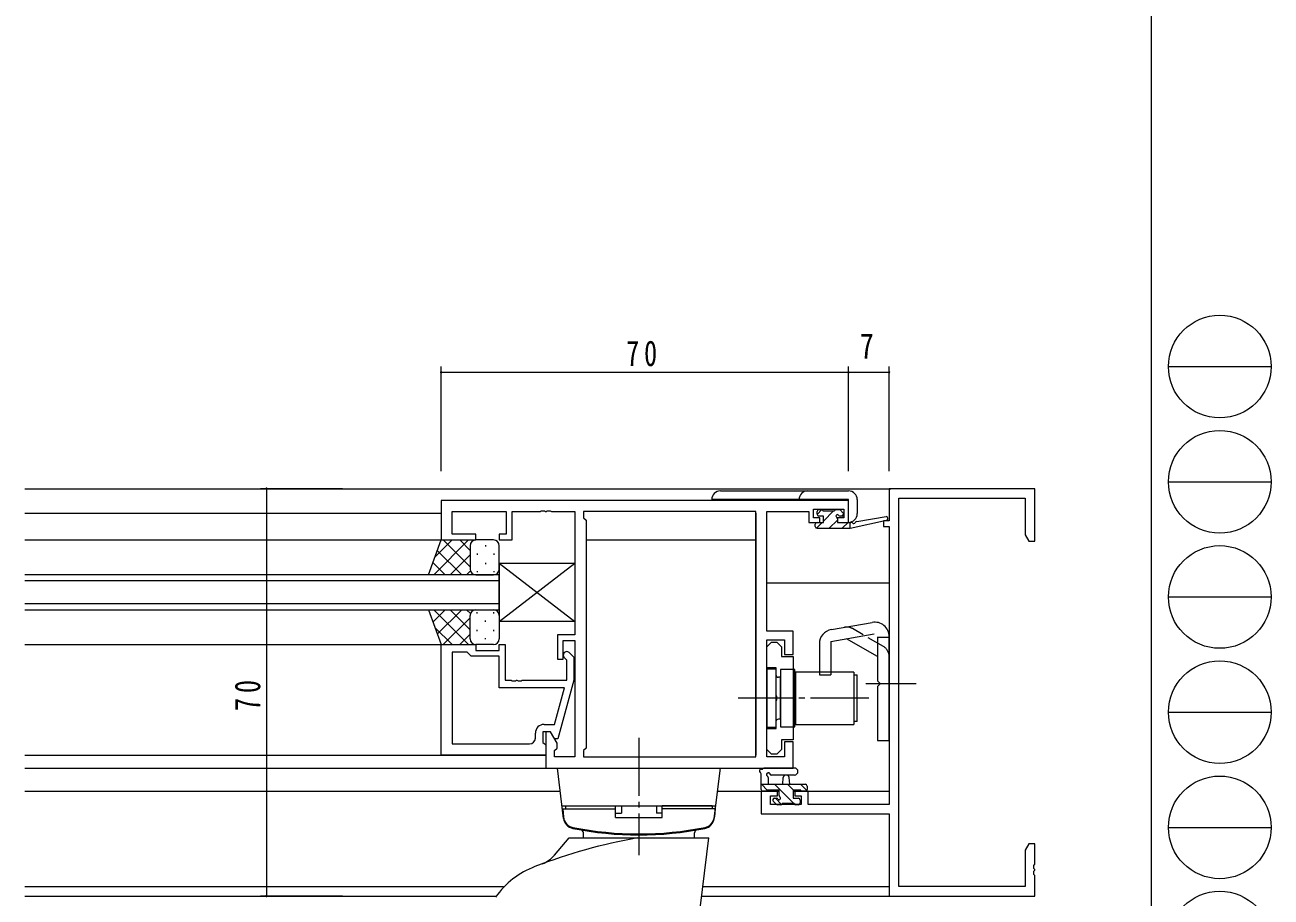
# Model space of a CAD drawing. Units: millimetres on the paper. Extents: x -397 to 397, y -282 to 282.
# Drawn here: x 182.6 to 396.7, y -149.9 to 0 of the extents above; entities that cross this region are included whole.
import ezdxf
from ezdxf.enums import TextEntityAlignment as Align

# ---------------------------------------------------------------- set-up
doc = ezdxf.new("R2010")
doc.units = ezdxf.units.MM
doc.linetypes.add('USER2', pattern=[13, 10, -1, 1, -1])
doc.linetypes.add('USER4', pattern=[4, 3, -1])
for name, color, linetype, lineweight in [('0-1_YKK_ZWAK', 7, 'Continuous', 18), ('0-3_YKK_11', 7, 'Continuous', 18), ('0-4_YKK_12', 2, 'Continuous', 18), ('0-5_YKK_13', 4, 'Continuous', 18), ('0-7_YKK_D', 6, 'Continuous', 18)]:
    doc.layers.add(name, color=color, linetype=linetype, lineweight=lineweight)
doc.styles.add('ＭＳ ゴシック', font='')
doc.styles.get('ＭＳ ゴシック').set_extended_font_data('MS Gothic')

msp = doc.modelspace()

# ---------------------------------------------------------------- linework, layer by layer
at = {"layer": '0-1_YKK_ZWAK'}
for p, q in [((376.092, 279.3), (376.092, -245.7)), ((379.068, -58.716), (396.708, -58.716)), ((379.068, -78.512), (396.708, -78.512)), ((379.068, -98.308), (396.708, -98.308)), ((379.068, -118.104), (396.708, -118.104)), ((379.068, -137.9), (396.708, -137.9))]:
    msp.add_line(p, q, dxfattribs=at)
for centre in [(387.888, -58.716), (387.888, -78.512), (387.888, -98.308), (387.888, -118.104), (387.888, -137.9), (387.888, -157.696)]:
    msp.add_circle(centre, 8.82, dxfattribs=at)
at = {"layer": '0-3_YKK_11'}
for p, q in [((356.092, -79.7), (331.092, -79.7)), ((332.722, -81.33), (354.462, -81.33)), ((332.722, -148.07), (332.722, -81.33)), ((324.092, -81.7), (254.092, -81.7)), ((256.022, -83.63), (265.292, -83.63)), ((277.092, -83.63), (277.092, -104.8)), ((308.162, -83.63), (278.592, -83.63)), ((279.022, -85.13), (279.022, -124.27)), ((308.162, -125.77), (308.162, -83.63)), ((308.162, -125.77), (308.162, -83.63)), ((331.092, -86.2), (331.092, -133.97)), ((277.092, -104.8), (274.092, -104.8)), ((274.092, -104.8), (274.092, -109)), ((314.592, -108.2), (314.592, -104.2)), ((254.092, -125.5), (254.092, -106.5)), ((277.092, -105.8), (277.092, -125.77)), ((310.092, -125.77), (310.092, -105.7)), ((256.022, -107.8), (256.022, -123.57)), ((256.022, -107.8), (256.022, -123.57)), ((264.092, -108.5), (259.292, -108.5)), ((260.092, -107.5), (264.092, -107.5)), ((314.592, -108.524), (314.592, -122.874)), ((276.892, -112.597), (274.185, -122.7)), ((311.692, -120.899), (311.692, -116.158)), ((270.292, -122.57), (270.292, -121.7)), ((256.022, -123.57), (269.292, -123.57)), ((272.092, -125.5), (254.092, -125.5)), ((278.592, -125.77), (308.162, -125.77)), ((272.092, -127.7), (314.592, -127.7)), ((309.092, -131.7), (309.092, -135.6)), ((311.892, -131.7), (309.092, -131.7)), ((331.092, -133.97), (317.192, -133.97)), ((309.092, -135.6), (331.092, -135.6)), ((331.092, -135.6), (331.092, -149.7)), ((331.092, -149.7), (356.092, -149.7)), ((354.462, -148.07), (332.722, -148.07))]:
    msp.add_line(p, q, dxfattribs=at)
for points in [[(331.092, -79.7), (331.092, -85.2), (330.092, -85.2), (330.092, -86.2), (331.092, -86.2)], [(354.462, -81.33), (354.462, -87.609), (355.092, -88.7), (356.092, -88.7), (356.092, -79.7)], [(254.092, -81.7), (254.092, -88.5), (260.092, -88.5), (260.092, -87.5), (256.022, -87.5), (256.022, -83.63)], [(310.092, -83.63), (317.292, -83.63), (317.292, -84.43), (317.292, -85.5), (319.192, -85.5), (319.192, -84.7), (318.092, -84.7), (318.092, -83.2), (323.292, -83.2), (323.292, -84.7), (322.192, -84.7), (322.192, -85.5), (324.092, -85.5), (324.092, -81.7)], [(265.292, -83.63), (265.292, -87.5), (264.092, -87.5), (264.092, -88.5), (266.292, -88.5), (266.292, -83.63), (271.134, -83.63), (271.317, -83.51), (271.867, -83.51), (272.05, -83.63), (272.134, -83.63), (272.317, -83.51), (272.867, -83.51), (273.05, -83.63), (277.092, -83.63)], [(278.592, -83.63), (278.592, -84.7), (279.022, -85.13)], [(314.592, -104.2), (310.092, -104.2), (310.092, -83.63)], [(254.092, -106.5), (260.092, -106.5), (260.092, -107.5)], [(264.092, -107.5), (264.092, -106.5), (265.092, -106.5), (265.092, -112.6), (266.134, -112.6), (266.317, -112.72), (266.867, -112.72), (267.05, -112.6), (267.134, -112.6), (267.317, -112.72), (267.867, -112.72), (268.05, -112.6), (275.692, -112.6), (275.692, -109.149), (275.268, -108.724)], [(274.092, -109), (275.092, -109), (275.092, -105.8), (277.092, -105.8)], [(310.092, -105.7), (313.092, -105.7), (313.092, -108.2), (314.592, -108.2)], [(311.692, -116.158), (311.812, -115.974), (311.812, -115.424), (311.692, -115.241), (311.692, -110.499), (310.092, -110.499), (310.092, -106.899), (310.892, -106.099), (311.792, -106.099), (312.592, -106.899), (312.592, -108.524), (314.592, -108.524)], [(259.292, -108.5), (258.792, -108), (258.592, -107.8), (256.022, -107.8)], [(271.792, -120.2), (273.612, -120.2), (275.3, -113.9), (264.092, -113.9), (264.092, -108.5)], [(276.116, -107.876), (276.892, -108.651), (276.892, -112.597)], [(274.185, -122.7), (273.585, -122.7), (272.892, -121.5), (271.592, -121.5), (271.592, -123.3), (271.792, -123.5), (272.092, -123.8), (272.092, -125.5)], [(277.092, -125.77), (273.592, -125.77), (273.592, -124.7), (274.022, -124.27), (274.022, -123.457), (272.892, -121.5), (272.092, -121.5), (272.092, -127.7)], [(314.592, -122.874), (312.592, -122.874), (312.592, -124.499), (311.792, -125.299), (310.892, -125.299), (310.092, -124.499), (310.092, -120.899), (311.692, -120.899)], [(314.592, -127.7), (314.592, -123.2), (313.092, -123.2), (313.092, -125.77), (310.092, -125.77)], [(279.022, -124.27), (278.592, -124.7), (278.592, -125.77)], [(317.192, -133.97), (317.192, -131.7), (314.892, -131.7), (314.892, -132.5), (315.992, -132.5), (315.992, -133.97), (310.722, -133.97), (310.722, -132.5), (311.892, -132.5), (311.892, -131.7)], [(356.092, -149.7), (356.092, -146.158), (355.972, -145.975), (355.972, -145.425), (356.092, -145.242), (356.092, -145.158), (355.972, -144.975), (355.972, -144.425), (356.092, -144.242), (356.092, -140.7), (355.092, -140.7), (354.462, -141.791), (354.462, -148.07)]]:
    msp.add_lwpolyline(points, dxfattribs=at)
for centre, radius, start, end in [((275.692, -108.3), 0.6, 44.99999, 225.00001), ((271.792, -121.7), 1.5, 90.00001, 179.99999), ((269.292, -122.57), 1, 270.00001, 359.99999)]:
    msp.add_arc(centre, radius, start, end, dxfattribs=at)
at = {"layer": '0-4_YKK_12'}
for p, q in [((182.592, -79.7), (331.392, -79.7)), ((182.592, -83.9), (254.092, -83.9)), ((308.162, -83.9), (308.162, -125.47)), ((182.592, -88.5), (254.472, -88.501)), ((279.022, -88.5), (308.162, -88.5)), ((264.093, -94.501), (182.592, -94.501)), ((182.592, -95.501), (264.093, -95.501)), ((264.093, -100.501), (264.093, -94.501)), ((310.092, -95.9), (331.092, -95.9)), ((264.093, -99.501), (182.592, -99.501)), ((182.592, -100.501), (264.093, -100.501)), ((182.592, -106.5), (254.092, -106.5)), ((182.592, -125.5), (272.092, -125.5)), ((182.592, -127.7), (272.392, -127.7)), ((182.592, -131.7), (274.581, -131.7)), ((301.599, -131.7), (312.192, -131.7)), ((314.592, -131.7), (331.092, -131.7)), ((330.592, -135.601), (330.592, -135.6)), ((182.592, -148.07), (264.821, -148.07)), ((182.592, -149.7), (263.572, -149.7)), ((298.862, -149.7), (331.392, -149.7)), ((299.062, -148.07), (331.092, -148.07))]:
    msp.add_line(p, q, dxfattribs=at)
at = {"layer": '0-5_YKK_13'}
for p, q in [((302.094, -80.08), (324.094, -80.08)), ((324.094, -81.58), (300.594, -81.58)), ((319.503, -83.3), (318.694, -84.109)), ((318.994, -83.3), (319.494, -83.3)), ((319.694, -83.5), (321.694, -83.5)), ((321.548, -83.5), (319.794, -85.254)), ((321.894, -83.3), (322.494, -83.3)), ((322.706, -83.388), (323.206, -83.888)), ((324.094, -85.48), (324.094, -81.58)), ((325.594, -81.58), (325.594, -83.98)), ((319.548, -85.5), (318.574, -86.475)), ((318.694, -84.1), (318.694, -83.6)), ((318.694, -85.5), (319.794, -85.5)), ((322.194, -85.099), (320.793, -86.5)), ((322.994, -84.4), (322.655, -84.4)), ((323.281, -84.012), (322.893, -84.4)), ((324.039, -85.5), (323.039, -86.5)), ((324.392, -86.5), (330.658, -85.093)), ((324.392, -85.5), (324.479, -85.486)), ((324.392, -86.5), (324.392, -85.5)), ((325.505, -85.32), (330.544, -84.504)), ((318.394, -86.2), (318.394, -85.8)), ((318.694, -86.5), (324.392, -86.5)), ((251.949, -94.501), (254.092, -88.501)), ((258.824, -88.501), (252.824, -94.501)), ((255.995, -88.501), (253.034, -91.461)), ((254.092, -88.501), (260.092, -88.501)), ((259.092, -93.121), (254.472, -88.501)), ((259.092, -90.292), (257.3, -88.501)), ((259.092, -89.501), (259.092, -93.101)), ((259.092, -89.901), (259.092, -93.501)), ((263.092, -88.501), (260.092, -88.501)), ((261.728, -89.421), (261.728, -89.621)), ((264.092, -93.501), (264.092, -89.501)), ((257.643, -94.501), (253.447, -90.305)), ((259.092, -91.061), (255.652, -94.501)), ((260.313, -90.836), (260.313, -91.036)), ((263.143, -90.836), (263.143, -91.036)), ((254.815, -94.501), (252.703, -92.389)), ((259.148, -93.832), (258.48, -94.501)), ((260.313, -93.866), (260.313, -94.066)), ((261.728, -92.451), (261.728, -92.651)), ((263.143, -93.866), (263.143, -94.066)), ((264.092, -102.5), (277.092, -92.5)), ((264.092, -92.5), (277.092, -102.5)), ((264.092, -92.5), (264.092, -102.5)), ((264.092, -92.5), (277.092, -92.5)), ((260.092, -94.501), (251.949, -94.501)), ((260.092, -94.501), (263.092, -94.501)), ((251.949, -100.501), (260.092, -100.501)), ((251.949, -100.501), (254.092, -106.501)), ((254.815, -100.501), (252.703, -102.612)), ((258.824, -106.501), (252.824, -100.501)), ((257.643, -100.501), (253.447, -104.696)), ((259.092, -103.94), (255.652, -100.501)), ((259.149, -101.169), (258.48, -100.501)), ((260.092, -100.501), (263.092, -100.501)), ((259.092, -101.88), (254.472, -106.501)), ((259.092, -105.101), (259.092, -101.501)), ((259.092, -105.501), (259.092, -101.901)), ((260.313, -101.136), (260.313, -100.936)), ((261.728, -102.551), (261.728, -102.351)), ((263.143, -101.136), (263.143, -100.936)), ((264.092, -101.501), (264.092, -105.501)), ((321.158, -103.908), (328.158, -102.673)), ((255.995, -106.501), (253.034, -103.54)), ((259.092, -104.709), (257.3, -106.501)), ((260.313, -104.166), (260.313, -103.966)), ((263.143, -104.166), (263.143, -103.966)), ((321.092, -105.95), (328.505, -104.643)), ((254.092, -106.501), (260.092, -106.501)), ((263.092, -106.501), (260.092, -106.501)), ((261.728, -105.581), (261.728, -105.381)), ((321.092, -105.95), (321.092, -111.7)), ((329.092, -108.539), (323.784, -105.475)), ((329.092, -105.135), (329.092, -112.7)), ((329.092, -105.2), (331.092, -105.2)), ((331.092, -122.95), (331.092, -105.135)), ((311.592, -110.7), (310.092, -110.7)), ((310.092, -110.7), (310.092, -120.7)), ((311.592, -110.7), (311.592, -120.7)), ((324.992, -111.2), (324.992, -120.2)), ((312.392, -112.1), (312.092, -112.1)), ((312.392, -119.3), (312.392, -112.1)), ((314.992, -112.7), (314.892, -112.7)), ((325.592, -119.7), (325.592, -111.7)), ((329.492, -113.1), (329.092, -112.7)), ((329.492, -113.3), (329.092, -113.7)), ((329.492, -113.1), (329.492, -113.3)), ((329.092, -113.7), (329.092, -122.95)), ((312.392, -119.3), (312.092, -119.3)), ((310.092, -120.7), (311.592, -120.7)), ((314.992, -120.2), (324.992, -120.2)), ((329.092, -122.95), (331.092, -122.95)), ((275.153, -136.358), (274.09, -127.7)), ((274.09, -127.7), (302.09, -127.7)), ((301.027, -136.358), (302.09, -127.7)), ((314.82, -127.7), (309.657, -127.7)), ((309.092, -131.4), (309.092, -128.72)), ((309.092, -130.5), (316.692, -130.5)), ((310.185, -131.55), (309.135, -130.5)), ((310.292, -129.32), (310.292, -130.5)), ((314.82, -128.9), (310.859, -128.903)), ((314.68, -133.8), (311.38, -130.5)), ((312.792, -130.5), (312.894, -129.356)), ((314.625, -131.5), (313.625, -130.5)), ((313.992, -130.5), (313.89, -129.356)), ((316.94, -131.569), (315.87, -130.5)), ((309.992, -131.7), (309.392, -131.7)), ((316.692, -131.7), (316.092, -131.7)), ((316.992, -130.8), (316.992, -131.4)), ((274.888, -134.2), (301.292, -134.2)), ((274.99, -134.7), (275.114, -136.116)), ((274.99, -134.7), (284.09, -134.7)), ((275.49, -134.2), (275.49, -134.7)), ((275.49, -134.2), (284.09, -134.2)), ((284.09, -136.2), (284.09, -134.2)), ((285.09, -134.2), (285.09, -135.467)), ((291.09, -134.2), (291.09, -135.467)), ((292.09, -136.2), (292.09, -134.2)), ((300.69, -134.2), (292.09, -134.2)), ((301.19, -134.7), (292.09, -134.7)), ((300.69, -134.2), (300.69, -134.7)), ((301.19, -134.7), (301.066, -136.116)), ((311.68, -133.912), (311.18, -133.412)), ((311.392, -132.9), (311.731, -132.9)), ((312.602, -133.967), (311.535, -132.9)), ((312.492, -134), (311.892, -134)), ((314.792, -133.8), (312.692, -133.8)), ((315.492, -134), (314.992, -134)), ((315.792, -133.2), (315.792, -133.7)), ((284.09, -135.467), (285.09, -135.467)), ((284.09, -136.2), (292.09, -136.2)), ((292.09, -135.467), (291.09, -135.467)), ((278.555, -139.7), (278.539, -138.818)), ((297.625, -139.7), (297.64, -138.818)), ((273.59, -142.679), (276.09, -139.7)), ((276.09, -139.7), (300.09, -139.7)), ((297.791, -158.426), (300.09, -139.7))]:
    msp.add_line(p, q, dxfattribs=at)
at = {"layer": '0-5_YKK_13', "linetype": 'USER4'}
for p, q in [((330.092, -106.807), (324.784, -103.743)), ((325.092, -112.7), (324.992, -112.7)), ((325.092, -118.7), (324.992, -118.7))]:
    msp.add_line(p, q, dxfattribs=at)
at = {"layer": '0-5_YKK_13', "linetype": 'USER2'}
for p, q in [((327.092, -113.2), (335.722, -113.2)), ((327.592, -115.699), (305.162, -115.699)), ((288.09, -122.5), (288.09, -142.7))]:
    msp.add_line(p, q, dxfattribs=at)
at = {"layer": '0-5_YKK_13'}
for points in [[(319.794, -85.5), (319.794, -84.4), (318.994, -84.4)], [(322.194, -84.861), (322.194, -85.5), (324.392, -85.5)], [(277.092, -92.5), (277.092, -102.5), (264.092, -102.5)], [(319.092, -106.37), (319.092, -111.7), (321.092, -111.7)], [(324.992, -111.2), (314.992, -111.2), (314.992, -120.2)], [(314.992, -118.7), (314.892, -118.7), (314.892, -112.7)], [(325.592, -119.7), (325.092, -119.7), (325.092, -111.7), (325.592, -111.7)], [(312.192, -132.439), (312.192, -131.5), (310.192, -131.5)], [(315.892, -131.5), (314.592, -131.5), (314.592, -132.9), (315.492, -132.9)]]:
    msp.add_lwpolyline(points, dxfattribs=at)
msp.add_lwpolyline([(312.392, -110.75), (312.392, -120.65), (314.892, -120.65), (314.892, -110.75)], close=True, dxfattribs=at)
for centre, radius, start, end in [((302.094, -81.58), 1.5, 90, 180), ((317.094, -81.58), 1.5, 90, 180), ((324.094, -81.58), 1.5, 0, 90), ((318.994, -83.6), 0.3, 90, 180), ((319.494, -83.5), 0.2, 0, 90), ((321.894, -83.5), 0.2, 90, 180), ((322.494, -83.6), 0.3, 45, 90), ((318.694, -85.8), 0.3, 90, 180), ((318.994, -84.1), 0.3, 180, 270), ((322.194, -84.4), 0.25, 33.05573, 236.94427), ((321.894, -84.861), 0.3, 0, 56.94427), ((322.655, -84.1), 0.3, 213.05573, 270), ((322.994, -84.1), 0.3, 270, 45), ((324.094, -83.98), 1.5, 270, 0), ((324.527, -85.782), 0.3, 39.19754, 99.19754), ((324.992, -85.403), 0.3, 219.19754, 339.19754), ((325.553, -85.616), 0.3, 99.19754, 159.19754), ((330.592, -84.8), 0.3, 282.65862, 99.19754), ((318.694, -86.2), 0.3, 180, 270), ((260.092, -89.501), 1, 90, 180), ((260.092, -89.501), 1, 90, 180), ((263.092, -89.501), 1, 360, 90), ((260.092, -93.501), 1, 180, 270), ((260.092, -93.501), 1, 180, 270), ((263.092, -93.501), 1, 270, 360), ((260.092, -101.501), 1, 90, 180), ((260.092, -101.501), 1, 90, 180), ((263.092, -101.501), 1, 360, 90), ((328.592, -105.135), 2.5, 0, 100), ((321.592, -106.37), 2.5, 100, 180), ((260.092, -105.501), 1, 180, 270), ((260.092, -105.501), 1, 180, 270), ((263.092, -105.501), 1, 270, 360), ((312.092, -111.6), 0.5, 180, 270), ((312.092, -119.8), 0.5, 90, 180), ((309.092, -128.2), 0.3, 79.47122, 240), ((308.792, -128.72), 0.3, 0, 60), ((309.201, -127.61), 0.3, 259.47122, 319.47122), ((309.657, -128), 0.3, 90, 139.47122), ((314.819, -128.3), 0.6, 270.04023, 90.04023), ((310.292, -128.8), 0.3, 19.18976, 240), ((309.992, -129.32), 0.3, 0, 60), ((310.858, -128.603), 0.3, 199.18976, 270.04023), ((313.392, -129.4), 0.5, 5.09207, 174.90793), ((316.692, -130.8), 0.3, 0, 90), ((309.392, -131.4), 0.3, 180, 270), ((309.992, -131.5), 0.2, 270, 0), ((312.192, -132.9), 0.25, 213.05573, 56.94427), ((312.492, -132.439), 0.3, 180, 236.94427), ((316.092, -131.5), 0.2, 180, 270), ((316.692, -131.4), 0.3, 270, 0), ((311.392, -133.2), 0.3, 90, 225), ((311.892, -133.7), 0.3, 225, 270), ((311.731, -133.2), 0.3, 33.05573, 90), ((312.492, -133.8), 0.2, 270, 0), ((314.992, -133.8), 0.2, 180, 270), ((315.492, -133.2), 0.3, 0, 90), ((315.492, -133.7), 0.3, 270, 0), ((277.106, -135.942), 2, 185, 258.64775), ((277.116, -135.937), 2, 187, 258.65826), ((277.138, -136.115), 2, 187, 258.68116), ((299.042, -136.115), 2, 281.31884, 353), ((299.063, -135.937), 2, 281.34174, 353), ((299.073, -135.942), 2, 281.35225, 355), ((288.09, -81.234), 57.8, 258.64775, 281.35225), ((288.09, -81.226), 57.8, 258.65826, 281.34116), ((288.09, -81.4), 57.8, 258.68116, 281.31884), ((278.04, -138.827), 0.5, 1, 80.07331), ((298.14, -138.827), 0.5, 99.92669, 179), ((304.79, -234.2), 96.004, 100.15586, 111.10054), ((269.76, -139.465), 5, 290.29251, 320), ((275.628, -158.627), 15, 111.10054, 144.32281)]:
    msp.add_arc(centre, radius, start, end, dxfattribs=at)
at = {"layer": '0-5_YKK_13', "linetype": 'USER4'}
for centre, start, end in [((323.784, -105.475), 60, 100), ((329.092, -108.539), 0, 60)]:
    msp.add_arc(centre, 2, start, end, dxfattribs=at)
at = {"layer": '0-7_YKK_D'}
for p, q in [((254.092, -76.7), (254.092, -58.7)), ((254.092, -59.7), (324.092, -59.7)), ((324.092, -76.7), (324.092, -58.7)), ((324.092, -76.7), (324.092, -58.7)), ((324.092, -59.7), (331.092, -59.7)), ((331.092, -76.7), (331.092, -58.7)), ((237.131, -79.7), (223.092, -79.7)), ((224.092, -79.7), (224.092, -149.7)), ((237.131, -149.7), (223.092, -149.7))]:
    msp.add_line(p, q, dxfattribs=at)
for centre, start, end in [((254.092, -59.7), 0, 180), ((254.092, -59.7), 180, 0), ((324.092, -59.7), 0, 180), ((324.092, -59.7), 0, 180), ((324.092, -59.7), 180, 0), ((324.092, -59.7), 180, 0), ((331.092, -59.7), 0, 180), ((331.092, -59.7), 180, 0), ((224.092, -79.7), 90, 270), ((224.092, -79.7), 270, 90), ((224.092, -149.7), 90, 270), ((224.092, -149.7), 270, 90)]:
    msp.add_arc(centre, 0.106, start, end, dxfattribs=at)

# ---------------------------------------------------------------- texts
at = {"layer": '0-7_YKK_D', "color": 7, "style": 'ＭＳ ゴシック', "width": 0.8}
msp.add_text('7', height=4.399, dxfattribs=at).set_placement((326.045, -58.7), align=Align.BOTTOM_LEFT)
at = {"layer": '0-7_YKK_D', "color": 7, "insert": (285.9, -58.7), "char_height": 4.399, "attachment_point": 7, "style": 'ＭＳ ゴシック'}
msp.add_mtext('\\T1.37;\\W0.75;70', dxfattribs=at)
at = {"layer": '0-7_YKK_D', "color": 7, "insert": (223.092, -117.892), "char_height": 4.399, "attachment_point": 7, "rotation": 90, "style": 'ＭＳ ゴシック'}
msp.add_mtext('\\T1.37;\\W0.75;70', dxfattribs=at)

doc.saveas('drawing.dxf')
